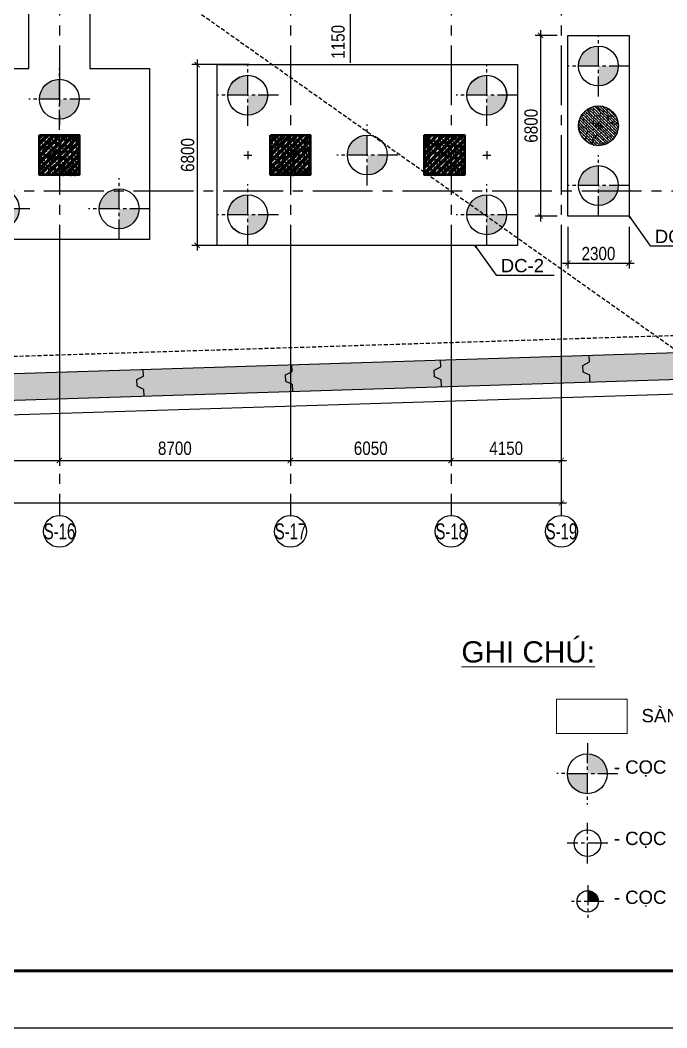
# Model space of a CAD drawing. Header units: millimetres. Extents: x -80883 to 1373228, y -532110 to 182357.
# Drawn here: x 753005 to 777356, y -366824 to -328901 of the extents above; entities that cross this region are included whole.
import ezdxf
from ezdxf.enums import TextEntityAlignment as Align
from ezdxf.xclip import XClip

# ---------------------------------------------------------------- set-up
doc = ezdxf.new("R2010")
doc.units = ezdxf.units.MM
doc.header["$LTSCALE"] = 100
doc.header["$XCLIPFRAME"] = 0
doc.header["$PDMODE"] = 32
doc.header["$PDSIZE"] = 2.5
for name, pattern in [('CENTER2', [1.125, 0.75, -0.125, 0.125, -0.125]), ('DASHED', [4.5, 3, -1.5]), ('HIDDEN', [0.375, 0.25, -0.125]), ('Xref_ST_MBDV Cot vach 30.7.2022$0$DASHDOT', [1, 0.5, -0.25, 0, -0.25])]:
    doc.linetypes.add(name, pattern=pattern)
for name, color, linetype in [('ccu11-Dim', 8, 'Continuous'), ('ccu11-Khuat', 9, 'DASHED'), ('ccu11-Manh', 8, 'Continuous'), ('ccu12-Hatch', 250, 'Continuous'), ('ccu12-Pile', 4, 'Continuous'), ('ccu12-Truc', 13, 'CENTER2'), ('KC-Betong', 6, 'Continuous'), ('KC2-CONCRETE', 7, 'Continuous'), ('KC2-DIM', 251, 'Continuous'), ('KCS_CENTER_POINT', 7, 'Continuous'), ('KCS_PILE', 8, 'HIDDEN'), ('KT-Dim', 8, 'Continuous'), ('Xref_ST_MBDV Cot vach 30.7.2022$0$Xref_ST_MBDV Cot vach 30.7.2022|Xref_ST_MBDV Cot vach 30.7.2022|Xref_ST_MBDV Cot vach 30.7.2022|Xref_ST_MBDV Cot vach 30.7.2022|A-CORE-OTLN', 2, 'Continuous'), ('Xref_ST_MBDV Cot vach 30.7.2022$0$Xref_ST_MBDV Cot vach 30.7.2022|Xref_ST_MBDV Cot vach 30.7.2022|Xref_ST_MBDV Cot vach 30.7.2022|Xref_ST_MBDV Cot vach 30.7.2022|A-WALL-PATT', 251, 'Continuous'), ('Xref_ST_MBDV Cot vach 30.7.2022$0$Xref_ST_MBDV Cot vach 30.7.2022|Xref_ST_MBDV Cot vach 30.7.2022|Xref_ST_MBDV Cot vach 30.7.2022|Xref_ST_MBDV Cot vach 30.7.2022|ccu12-Thay', 7, 'Continuous'), ('Xref_ST_MBDV Cot vach 30.7.2022$0$Xref_ST_MBDV Cot vach 30.7.2022|Xref_ST_MBDV Cot vach 30.7.2022|Xref_ST_MBDV Cot vach 30.7.2022|Xref_ST_MBDV Cot vach 30.7.2022|Site_plot line', 1, 'Xref_ST_MBDV Cot vach 30.7.2022$0$DASHDOT'), ('Xref_ST_MBDV Cot vach 30.7.2022|Xref_ST_MBDV Cot vach 30.7.2022|Xref_ST_MBDV Cot vach 30.7.2022|Xref_ST_MBDV Cot vach 30.7.2022|A-GRID-SYM', 50, 'Continuous')]:
    doc.layers.add(name, color=color, linetype=linetype)
for name, color, linetype, lineweight in [('ccu12-Tencaukien', 9, 'Continuous', 15), ('KT-Net cot vach', 6, 'Continuous', 50), ('KT-Net thay', 7, 'Continuous', 15)]:
    doc.layers.add(name, color=color, linetype=linetype, lineweight=lineweight)
doc.styles.add('Arial', font='arial.ttf', dxfattribs={"width": 0.7})
doc.styles.add('Arial Narrow', font='ARIALN.TTF')
doc.styles.add('HBA-Text', font='GOTHIC.TTF')
doc.dimstyles.new('ccu11-100x2', dxfattribs={"dimscale": 100, "dimtxt": 2.5, "dimasz": 1, "dimexe": 1, "dimexo": 2, "dimgap": 1, "dimtad": 1, "dimdec": 0, "dimlfac": 0.5, "dimrnd": 5, "dimdsep": 46, "dimtxsty": 'Arial', "dimblk": 'ARCHTICK', "dimcen": -1, "dimdle": 1, "dimclrd": 256, "dimclre": 256, "dimclrt": 31, "dimadec": 0, "dimazin": 2, "dimtfac": 0.1, "dimtdec": 0, "dimtmove": 0, "dimatfit": 1, "dimldrblk": 'ARCHTICK', "dimfxl": 1, "dimtvp": 0.833333, "dimtolj": 1, "dimtzin": 12, "dimarcsym": 0})
doc.dimstyles.new('ccu12-200', dxfattribs={"dimscale": 200, "dimtxt": 2.5, "dimasz": 1, "dimexe": 1, "dimexo": 2, "dimgap": 1, "dimtad": 1, "dimdec": 0, "dimrnd": 5, "dimdsep": 46, "dimtxsty": 'Arial Narrow', "dimblk": 'ARCHTICK', "dimcen": -1, "dimdle": 1, "dimclrd": 256, "dimclre": 256, "dimclrt": 3, "dimadec": 0, "dimazin": 2, "dimtfac": 0.1, "dimtdec": 0, "dimtmove": 0, "dimatfit": 1, "dimldrblk": 'ARCHTICK', "dimfxl": 1, "dimtvp": 0.833333, "dimtolj": 1, "dimtzin": 12, "dimarcsym": 0})
doc.dimstyles.new('CCU_1-300', dxfattribs={"dimscale": 200, "dimtxt": 2.5, "dimasz": 1, "dimexe": 1, "dimexo": 2, "dimgap": 0.5, "dimtad": 1, "dimdec": 0, "dimrnd": 5, "dimdsep": 46, "dimtxsty": 'Arial Narrow', "dimblk": 'ARCHTICK', "dimcen": -1, "dimdle": 1, "dimclrd": 256, "dimclre": 256, "dimclrt": 3, "dimadec": 0, "dimazin": 2, "dimtfac": 0.1, "dimtdec": 0, "dimtix": 1, "dimtmove": 2, "dimatfit": 1, "dimfxl": 1, "dimtvp": 0.833333, "dimtolj": 1, "dimtzin": 12, "dimarcsym": 0})

# ---------------------------------------------------------------- blocks, each defined once
blk = doc.blocks.new('Khung ten_A1', base_point=(-3406704, 253379))
at = {"layer": 'Defpoints', "color": 1}
blk.add_lwpolyline([(84100, 0), (84100, 59471), (0, 59471), (0, 0)], close=True, dxfattribs=at)
at = {"layer": 'KT-Net thay', "const_width": 60}
blk.add_lwpolyline([(2700, 1071), (83100, 1071), (83100, 58471), (2700, 58471)], close=True, dxfattribs=at)
blk = doc.blocks.new('Xref_ST_MBDV Cot vach 30.7.2022$0$Tuong Vay01-flat-1')
at = {"layer": 'Xref_ST_MBDV Cot vach 30.7.2022$0$Xref_ST_MBDV Cot vach 30.7.2022|Xref_ST_MBDV Cot vach 30.7.2022|Xref_ST_MBDV Cot vach 30.7.2022|Xref_ST_MBDV Cot vach 30.7.2022|A-WALL-PATT'}
h = blk.add_hatch(dxfattribs=at)
h.set_pattern_fill('ACET-2D-VATLIEU04', color=256, scale=50, pattern_type=2)
h.set_pattern_definition([(50, (-11139561.84, -1407213.45), (-225.902474, 189.5546825), [37.5, -412.5]), (355, (-11139561.84, -1407213.45), (32.127212, 367.215716), [30, -330]), (100.4514, (-11139531.95, -1407216.06), (-341.231527, -62.944187), [31.870095, -350.571056]), (46.1842, (-11139561.84, -1407113.45), (-319.180497, 306.252097), [56.25, -618.75]), (96.6356, (-11139517.37, -1407120.34), (-516.995922, -60.144022), [47.805144, -525.8565]), (351.1842, (-11139561.84, -1407113.45), (84.740774, 546.39543), [45, -495]), (21, (-11139511.84, -1407138.45), (-105.680822, 275.3079534), [37.5, -412.5]), (326, (-11139511.84, -1407138.45), (206.128805, 305.59852), [30, -330]), (71.4514, (-11139486.97, -1407155.22), (-328.963765, 110.380101), [31.870095, -350.571056]), (37.5, (-11139561.84, -1407213.45), (-78.1345294, 101.8269012), [0, -326, 0, -335, 0, -331.25]), (7.5, (-11139561.84, -1407213.45), (-23.2793464, 176.824191), [0, -191, 0, -318.5, 0, -126.25]), (327.5, (-11139673.34, -1407213.45), (71.9444175, 112.9301145), [0, -125, 0, -390, 0, -517.5000003]), (317.5, (-11139723.34, -1407213.45), (158.0205496, 172.449169), [0, -162.5, 0, -259, 0, -367.5]), (45, (-11139561.84, -1407213.45), (-150.260191, 150.260191), []), (45, (-11139561.84, -1407152.2), (-150.260191, 150.260191), [])])
h.paths.add_polyline_path([(-82665, -118500), (-81837, -121132), (-80903, -123728), (-79863, -126284), (-78720, -128795), (-77475, -131258), (-76131, -133667), (-74689, -136020), (-73153, -138312), (-71525, -140539), (-69807, -142699), (-68002, -144786), (-66114, -146798), (-64145, -148731), (-62100, -150582), (-59980, -152349), (-57790, -154027), (-55533, -155614), (-53213, -157109), (-50835, -158507), (-48401, -159807), (-45916, -161007), (-43385, -162104), (-40811, -163097), (-38198, -163985), (-35551, -164765), (-32875, -165436), (-30174, -165998), (-27451, -166448), (-24702, -166789), (-4397, -168938), (36420, -167648), (41836, -160719), (12445, -24368), (8473, -9249), (-4719, -5521), (-10557, -9947), (-34021, -27848), (-39777, -32009), (-41249, -35294), (-45787, -38574), (-49368, -38942), (-57644, -44924), (-59845, -46601), (-61969, -48362), (-64020, -50208), (-65993, -52137), (-67887, -54144), (-69696, -56226), (-71420, -58381), (-73054, -60604), (-74596, -62892), (-76043, -65242), (-77394, -67648), (-78645, -70107), (-79794, -72615), (-80841, -75168), (-81782, -77762), (-82617, -80392), (-83343, -83054), (-83961, -85743), (-84468, -88455), (-84865, -91186), (-85149, -93930), (-85321, -96684), (-85381, -99530), (-85329, -102201), (-85163, -104955), (-84886, -107701), (-84496, -110432), (-83996, -113146), (-83385, -115836)], flags=16)
h.paths.add_polyline_path([(-83625, -118781), (-82785, -121452), (-81837, -124086), (-80781, -126680), (-79621, -129228), (-78358, -131727), (-76994, -134172), (-75531, -136560), (-73973, -138886), (-72320, -141146), (-70577, -143337), (-68746, -145455), (-66829, -147497), (-64832, -149459), (-62755, -151337), (-60604, -153130), (-58382, -154833), (-56092, -156444), (-53738, -157960), (-51324, -159379), (-48854, -160699), (-46333, -161916), (-43764, -163030), (-41151, -164038), (-38500, -164938), (-35814, -165730), (-33098, -166411), (-30357, -166981), (-27595, -167438), (-24816, -167783), (-4434, -169940), (36920, -168633), (42913, -160966), (13418, -24135), (9295, -8442), (-4926, -4424), (-11163, -9151), (-34617, -27045), (-40580, -31355), (-42052, -34640), (-46156, -37607), (-49737, -37975), (-58240, -44121), (-60467, -45819), (-62623, -47605), (-64704, -49479), (-66707, -51435), (-68628, -53472), (-70465, -55586), (-72214, -57772), (-73872, -60029), (-75437, -62350), (-76905, -64734), (-78276, -67176), (-79545, -69672), (-80712, -72217), (-81774, -74808), (-82729, -77440), (-83576, -80109), (-84314, -82810), (-84940, -85539), (-85455, -88291), (-85857, -91062), (-86146, -93847), (-86321, -96642), (-86382, -99529), (-86328, -102241), (-86160, -105036), (-85879, -107821), (-85484, -110593), (-84976, -113347), (-84356, -116078)])
at = {"layer": 'Xref_ST_MBDV Cot vach 30.7.2022$0$Xref_ST_MBDV Cot vach 30.7.2022|Xref_ST_MBDV Cot vach 30.7.2022|Xref_ST_MBDV Cot vach 30.7.2022|Xref_ST_MBDV Cot vach 30.7.2022|A-CORE-OTLN', "color": 6}
for points in [[(-38500, -164938), (-35814, -165730), (-33098, -166411), (-30357, -166981), (-27595, -167438), (-24816, -167783), (-4434, -169940), (36920, -168633), (42913, -160966), (13418, -24135)], [(-38198, -163985), (-35551, -164765), (-32875, -165436), (-30174, -165998), (-27451, -166448), (-24702, -166789), (-4397, -168938), (36420, -167648), (41836, -160719), (12445, -24368)]]:
    blk.add_lwpolyline(points, dxfattribs=at)
at = {"layer": 'Xref_ST_MBDV Cot vach 30.7.2022$0$Xref_ST_MBDV Cot vach 30.7.2022|Xref_ST_MBDV Cot vach 30.7.2022|Xref_ST_MBDV Cot vach 30.7.2022|Xref_ST_MBDV Cot vach 30.7.2022|ccu12-Thay', "ltscale": 10}
for points in [[(26351, -168967), (26343, -168717), (26089, -168600), (26081, -168350), (26327, -168217), (26319, -167967)], [(31948, -168790), (31940, -168540), (31686, -168423), (31678, -168173), (31924, -168040), (31917, -167791)], [(15156, -169321), (15149, -169071), (14895, -168954), (14887, -168704), (15133, -168571), (15125, -168321)], [(20754, -169144), (20746, -168894), (20492, -168777), (20484, -168527), (20730, -168394), (20722, -168144)]]:
    blk.add_lwpolyline(points, dxfattribs=at)
at = {"layer": 'Xref_ST_MBDV Cot vach 30.7.2022$0$Xref_ST_MBDV Cot vach 30.7.2022|Xref_ST_MBDV Cot vach 30.7.2022|Xref_ST_MBDV Cot vach 30.7.2022|Xref_ST_MBDV Cot vach 30.7.2022|Site_plot line', "ltscale": 5000}
blk.add_line((-4454, -170491), (37194, -169175), dxfattribs=at)
blk = doc.blocks.new('GRID-SYM-flat-73')
at = {"layer": 'Xref_ST_MBDV Cot vach 30.7.2022|Xref_ST_MBDV Cot vach 30.7.2022|Xref_ST_MBDV Cot vach 30.7.2022|Xref_ST_MBDV Cot vach 30.7.2022|A-GRID-SYM'}
blk.add_circle((0, 0, 0), 900, dxfattribs=at)
at = {"layer": 'Xref_ST_MBDV Cot vach 30.7.2022|Xref_ST_MBDV Cot vach 30.7.2022|Xref_ST_MBDV Cot vach 30.7.2022|Xref_ST_MBDV Cot vach 30.7.2022|A-GRID-SYM', "style": 'HBA-Text'}
blk.add_attdef('GRID', text='', height=900, rotation=359.6303, dxfattribs=at).set_placement((0, 0, 0), align=Align.MIDDLE_CENTER)
blk = doc.blocks.new('_ARCHTICK')
at = {"color": 0, "linetype": 'ByBlock', "const_width": 0.15}
blk.add_lwpolyline([(-0.5, -0.5), (0.5, 0.5)], dxfattribs=at)
blk = doc.blocks.new('*D1097')
at = {"layer": 'Defpoints', "color": 0, "transparency": 16777216}
for p in [(362499, -94047), (409199, -94047), (409199, -103941)]:
    blk.add_point(p, dxfattribs=at)
at = {"layer": 'KT-Dim', "lineweight": -2, "transparency": 16777216}
for p, q in [((362499, -94447), (362499, -104141)), ((409199, -94447), (409199, -104141)), ((362299, -103941), (409399, -103941))]:
    blk.add_line(p, q, dxfattribs=at)
at = {"layer": 'KT-Dim', "lineweight": -2, "transparency": 16777216, "xscale": 200, "yscale": 200, "zscale": 200, "rotation": 180}
blk.add_blockref('_ARCHTICK', (362499, -103941), dxfattribs=at)
at = {"layer": 'KT-Dim', "lineweight": -2, "transparency": 16777216, "xscale": 200, "yscale": 200, "zscale": 200}
blk.add_blockref('_ARCHTICK', (409199, -103941), dxfattribs=at)
at = {"layer": 'KT-Dim', "color": 3, "transparency": 16777216, "insert": (385849, -103485), "char_height": 500, "attachment_point": 5, "style": 'Arial Narrow'}
blk.add_mtext('\\A1;46700', dxfattribs=at)
blk = doc.blocks.new('*D1083')
at = {"layer": 'Defpoints', "color": 0, "transparency": 16777216}
for p in [(381599, -94047), (390299, -94047), (390299, -102341)]:
    blk.add_point(p, dxfattribs=at)
at = {"layer": 'KT-Dim', "lineweight": -2, "transparency": 16777216}
for p, q in [((381599, -94447), (381599, -102541)), ((390299, -94447), (390299, -102541)), ((381399, -102341), (390499, -102341))]:
    blk.add_line(p, q, dxfattribs=at)
at = {"layer": 'KT-Dim', "lineweight": -2, "transparency": 16777216, "xscale": 200, "yscale": 200, "zscale": 200, "rotation": 180}
blk.add_blockref('_ARCHTICK', (381599, -102341), dxfattribs=at)
at = {"layer": 'KT-Dim', "lineweight": -2, "transparency": 16777216, "xscale": 200, "yscale": 200, "zscale": 200}
blk.add_blockref('_ARCHTICK', (390299, -102341), dxfattribs=at)
at = {"layer": 'KT-Dim', "color": 3, "transparency": 16777216, "insert": (385949, -101885), "char_height": 500, "attachment_point": 5, "style": 'Arial Narrow'}
blk.add_mtext('\\A1;8700', dxfattribs=at)
blk = doc.blocks.new('*D1084')
at = {"layer": 'Defpoints', "color": 0, "transparency": 16777216}
for p in [(390299, -94047), (398999, -94047), (398999, -102341)]:
    blk.add_point(p, dxfattribs=at)
at = {"layer": 'KT-Dim', "lineweight": -2, "transparency": 16777216}
for p, q in [((390299, -94447), (390299, -102541)), ((398999, -94447), (398999, -102541)), ((390099, -102341), (399199, -102341))]:
    blk.add_line(p, q, dxfattribs=at)
at = {"layer": 'KT-Dim', "lineweight": -2, "transparency": 16777216, "xscale": 200, "yscale": 200, "zscale": 200, "rotation": 180}
blk.add_blockref('_ARCHTICK', (390299, -102341), dxfattribs=at)
at = {"layer": 'KT-Dim', "lineweight": -2, "transparency": 16777216, "xscale": 200, "yscale": 200, "zscale": 200}
blk.add_blockref('_ARCHTICK', (398999, -102341), dxfattribs=at)
at = {"layer": 'KT-Dim', "color": 3, "transparency": 16777216, "insert": (394649, -101885), "char_height": 500, "attachment_point": 5, "style": 'Arial Narrow'}
blk.add_mtext('\\A1;8700', dxfattribs=at)
blk = doc.blocks.new('*D1085')
at = {"layer": 'Defpoints', "color": 0, "transparency": 16777216}
for p in [(398999, -94047), (405049, -94095), (405049, -102341)]:
    blk.add_point(p, dxfattribs=at)
at = {"layer": 'KT-Dim', "lineweight": -2, "transparency": 16777216}
for p, q in [((398999, -94447), (398999, -102541)), ((405049, -94495), (405049, -102541)), ((398799, -102341), (405249, -102341))]:
    blk.add_line(p, q, dxfattribs=at)
at = {"layer": 'KT-Dim', "lineweight": -2, "transparency": 16777216, "xscale": 200, "yscale": 200, "zscale": 200, "rotation": 180}
blk.add_blockref('_ARCHTICK', (398999, -102341), dxfattribs=at)
at = {"layer": 'KT-Dim', "lineweight": -2, "transparency": 16777216, "xscale": 200, "yscale": 200, "zscale": 200}
blk.add_blockref('_ARCHTICK', (405049, -102341), dxfattribs=at)
at = {"layer": 'KT-Dim', "color": 3, "transparency": 16777216, "insert": (402024, -101885), "char_height": 500, "attachment_point": 5, "style": 'Arial Narrow'}
blk.add_mtext('\\A1;6050', dxfattribs=at)
blk = doc.blocks.new('*D1086')
at = {"layer": 'Defpoints', "color": 0, "transparency": 16777216}
for p in [(405049, -94095), (409199, -94095), (409199, -102341)]:
    blk.add_point(p, dxfattribs=at)
at = {"layer": 'KT-Dim', "lineweight": -2, "transparency": 16777216}
for p, q in [((405049, -94495), (405049, -102541)), ((409199, -94495), (409199, -102541)), ((404849, -102341), (409399, -102341))]:
    blk.add_line(p, q, dxfattribs=at)
at = {"layer": 'KT-Dim', "lineweight": -2, "transparency": 16777216, "xscale": 200, "yscale": 200, "zscale": 200, "rotation": 180}
blk.add_blockref('_ARCHTICK', (405049, -102341), dxfattribs=at)
at = {"layer": 'KT-Dim', "lineweight": -2, "transparency": 16777216, "xscale": 200, "yscale": 200, "zscale": 200}
blk.add_blockref('_ARCHTICK', (409199, -102341), dxfattribs=at)
at = {"layer": 'KT-Dim', "color": 3, "transparency": 16777216, "insert": (407124, -101885), "char_height": 500, "attachment_point": 5, "style": 'Arial Narrow'}
blk.add_mtext('\\A1;4150', dxfattribs=at)
blk = doc.blocks.new('*U151')
h = blk.add_hatch()
h.set_pattern_fill('VATLIEU04', color=250, scale=40, style=0, pattern_type=2)
h.set_pattern_definition([(50, (550, -550), (286.904, -25.1), [30, -330]), (355, (550, -550), (-55.5, 300.877), [24, -264]), (100.451, (573.9, -552.1), (231.404, 275.776), [25.496, -280.457]), (46.184, (550, -470), (426.9, -66.21), [45, -495]), (96.636, (585.57, -475.5), (373.87, 389.65), [38.24, -420.69]), (351.184, (550, -470), (373.86, 389.65), [36, -396]), (21, (590, -490), (238.763, -161.048), [30, -330]), (326, (590, -490), (97.326, 290.06), [24, -264]), (71.451, (609.9, -503.42), (336.09, 129.01), [25.496, -280.457]), (37.5, (550, -550), (4.864, 133.1575), [0, -260.8, 0, -268, 0, -265]), (7.5, (550, -550), (105.228, 157.765), [0, -152.8, 0, -254.8, 0, -101]), (327.5, (460.8, -550), (213.529, -9.022), [0, -100, 0, -312, 0, -414]), (317.5, (420.8, -550), (233.274, 40.042), [0, -130, 0, -207.2, 0, -294]), (45, (550, -550), (-120.208, 120.208), []), (45, (550, -501), (-120.208, 120.208), [])])
h.paths.add_polyline_path([(-475, 475), (1025, 475), (1025, -1025), (-475, -1025)])
at = {"color": 6, "ltscale": 0.25}
blk.add_lwpolyline([(-475, 475), (1025, 475), (1025, -1025), (-475, -1025)], close=True, dxfattribs=at)
at = {"layer": 'Defpoints', "linetype": 'ByBlock', "ltscale": 30}
for p, q in [((1025, 475), (-475, -1025)), ((-475, 475), (1025, -1025))]:
    blk.add_line(p, q, dxfattribs=at)
blk = doc.blocks.new('MBDV-B1-T1-PN')
at = {"layer": 'ccu12-Hatch', "ltscale": 0.5}
h = blk.add_hatch(dxfattribs=at)
h.set_pattern_fill('BETONG', color=256, scale=50, angle=90, pattern_type=2)
h.set_pattern_definition([(90, (-625896.84, 300674.6), (-259.80762, 2e-14), [6.25, -143.75]), (90, (-625907.66, 300674.6), (-259.80762, 2e-14), [6.25, -143.75]), (210, (-625896.84, 300674.6), (129.90381, -225), [6.25, -143.75]), (210, (-625902.25, 300683.97), (129.90381, -225), [6.25, -143.75]), (90, (-626026.74, 300749.6), (-259.80762, 2e-14), [6.25, -143.75]), (90, (-626037.57, 300749.6), (-259.80762, 2e-14), [6.25, -143.75]), (210, (-626026.74, 300749.6), (129.90381, -225), [6.25, -143.75]), (210, (-626032.15, 300758.97), (129.90381, -225), [6.25, -143.75]), (150, (-625896.84, 300680.85), (-129.90381, -225), [6.25, -143.75]), (150, (-625902.25, 300671.47), (-129.90381, -225), [6.25, -143.75]), (150, (-625766.93, 300755.85), (-129.90381, -225), [6.25, -143.75]), (150, (-625772.35, 300746.47), (-129.90381, -225), [6.25, -143.75]), (135, (-625896.84, 300674.595), (-53.0330086, -53.0330086), []), (140, (-625896.84, 300674.6), (31.37607, 358.63009), [37.5, -412.5]), (85, (-625896.84, 300674.6), (-376.09607, -69.37567), [30, -330]), (190.4514, (-625894.22, 300704.48), (-344.71977, 289.25469), [31.8701, -350.57106]), (136.1842, (-625996.84, 300674.6), (82.7595, 533.62052), [56.25, -618.75]), (186.6356, (-625989.94, 300719.06), (-487.05894, 467.33135), [47.80514, -525.8565]), (81.1842, (-625996.84, 300674.6), (-487.0593, 467.33097), [45, -495]), (111, (-625971.84, 300724.6), (201.30945, 298.45353), [37.5, -412.5]), (56, (-625971.84, 300724.6), (-362.57502, 121.65767), [30, -330]), (161.4514, (-625955.06, 300749.47), (-161.26525, 420.11131), [31.8701, -350.57106]), (127.5, (-625896.84, 300674.6), (-166.446927, 6.079928), [0, -326, 0, -335, 0, -331.25]), (97.5, (-625896.84, 300674.6), (-197.205856, 131.53477), [0, -191, 0, -318.5, 0, -126.25]), (57.5, (-625896.84, 300563.1), (11.277436, 266.911218), [0, -125, 0, -390, 0, -517.5]), (47.5, (-625896.84, 300513.1), (-50.05249, 291.593085), [0, -162.5, 0, -259, 0, -367.5])])
edge = h.paths.add_edge_path()
edge.add_arc((101637, -32127), 750, 0, 360)
at = {"layer": 'KC-Betong', "ltscale": 0.5}
blk.add_circle((101637, -32127, 0), 750, dxfattribs=at)
at = {"layer": 'KT-Net cot vach'}
for p in [(81062, -32952, 0), (89762, -32952), (95562, -32952)]:
    blk.add_blockref('*U151', p, dxfattribs=at)
blk = doc.blocks.new('*D746')
at = {"layer": 'Defpoints', "color": 0, "transparency": 16777216}
for p in [(762031, -330576), (759669, -337376), (762031, -337376)]:
    blk.add_point(p, dxfattribs=at)
at = {"layer": 'KC2-DIM', "lineweight": -2, "transparency": 16777216}
for p, q in [((761631, -330576), (759469, -330576)), ((759669, -330376), (759669, -337576)), ((761631, -337376), (759469, -337376))]:
    blk.add_line(p, q, dxfattribs=at)
at = {"layer": 'KC2-DIM', "lineweight": -2, "transparency": 16777216, "xscale": 200, "yscale": 200, "zscale": 200}
for p, rotation in [((759669, -330576), 90), ((759669, -337376), 270)]:
    blk.add_blockref('_ARCHTICK', p, dxfattribs=dict(at, rotation=rotation))
at = {"layer": 'KC2-DIM', "color": 3, "transparency": 16777216, "insert": (759314, -333976), "char_height": 500, "attachment_point": 5, "rotation": 90, "style": 'Arial Narrow'}
blk.add_mtext('\\A1;6800', dxfattribs=at)
blk = doc.blocks.new('D1500.')
at = {"layer": 'ccu12-Hatch', "ltscale": 0.5}
h = blk.add_hatch(color=256, dxfattribs=at)
h.dxf.hatch_style = 1
h.paths.add_polyline_path([(750, 0, 0.414214), (0, 750), (0, 0)])
h.paths.add_polyline_path([(0, 0), (-750, 0, 0.414214), (0, -750)])
at = {"layer": 'ccu12-Pile', "color": 13, "linetype": 'CENTER2', "ltscale": 10}
for p, q in [((0, 1150), (0, -1150)), ((1150, 0), (-1150, 0))]:
    blk.add_line(p, q, dxfattribs=at)
at = {"layer": 'ccu12-Pile', "ltscale": 0.5}
blk.add_circle((0, 0), 750, dxfattribs=at)
blk = doc.blocks.new('D1500')
at = {"layer": 'ccu12-Pile', "rotation": 270}
blk.add_blockref('D1500.', (-4, 0), dxfattribs=at)
blk = doc.blocks.new('MBDV-COC-PN')
at = {"layer": 'KCS_CENTER_POINT'}
for p, q in [((101487, -32127), (101787, -32127)), ((101637, -31977), (101637, -32277)), ((88283, -33227), (88583, -33227)), ((88433, -33077), (88433, -33377)), ((97283, -33227), (97583, -33227)), ((97433, -33077), (97433, -33377))]:
    blk.add_line(p, q, dxfattribs=at)
at = {"layer": 'KCS_PILE'}
for p in [(101637, -29877), (88433, -30977), (88437, -30977), (97433, -30977), (97437, -30977), (81341, -31127), (92937, -33227), (101637, -34377), (79083, -35252), (83591, -35252), (88433, -35477), (88437, -35477), (97433, -35477)]:
    blk.add_blockref('D1500', p, dxfattribs=at)
blk = doc.blocks.new('D800.')
at = {"layer": 'ccu12-Pile', "ltscale": 0.5}
h = blk.add_hatch(color=250, dxfattribs=at)
h.dxf.hatch_style = 1
h.paths.add_polyline_path([(0, 0), (400, 0, 0.414214), (0, 400)])
at = {"layer": 'ccu12-Pile', "color": 13, "linetype": 'CENTER2', "ltscale": 10}
for p, q in [((0, 613), (0, -613)), ((613, 0), (-613, 0))]:
    blk.add_line(p, q, dxfattribs=at)
at = {"layer": 'ccu12-Pile', "ltscale": 0.5}
blk.add_circle((0, 0), 400, dxfattribs=at)
blk = doc.blocks.new('D1000.')
at = {"layer": 'ccu12-Pile', "color": 13, "linetype": 'CENTER2', "ltscale": 10}
for p, q in [((0, 767), (0, -767)), ((767, 0), (-767, 0))]:
    blk.add_line(p, q, dxfattribs=at)
at = {"layer": 'ccu12-Pile', "ltscale": 0.5}
blk.add_circle((0, 0), 500, dxfattribs=at)
blk = doc.blocks.new('D1000')
at = {"layer": 'ccu12-Pile', "extrusion": (1.6566e-08, 2.33795e-08, 1), "rotation": 270.3251979946007}
blk.add_blockref('D1000.', (0, 0), dxfattribs=at)
blk = doc.blocks.new('*D1336')
at = {"layer": 'Defpoints', "color": 0, "ltscale": 0.5, "transparency": 16777216}
for p in [(763652, -327376), (763870, -328526), (765433, -328526)]:
    blk.add_point(p, dxfattribs=at)
at = {"layer": 'KC2-DIM', "lineweight": -2, "ltscale": 0.5, "transparency": 16777216}
for p, q in [((765433, -327376), (765433, -327176)), ((764052, -327376), (765633, -327376)), ((765433, -327376), (765433, -328526)), ((764270, -328526), (765633, -328526)), ((765433, -328526), (765433, -330511))]:
    blk.add_line(p, q, dxfattribs=at)
at = {"layer": 'KC2-DIM', "lineweight": -2, "ltscale": 0.5, "transparency": 16777216, "xscale": 200, "yscale": 200, "zscale": 200}
for p, rotation in [((765433, -327376), 270), ((765433, -328526), 90)]:
    blk.add_blockref('_ARCHTICK', p, dxfattribs=dict(at, rotation=rotation))
at = {"layer": 'KC2-DIM', "color": 3, "ltscale": 0.5, "transparency": 16777216, "insert": (764978, -329718), "char_height": 500, "attachment_point": 5, "rotation": 90, "style": 'Arial Narrow', "bg_fill": 3, "box_fill_scale": 1.1, "bg_fill_color": 256, "bg_fill_true_color": 13158600, "bg_fill_transparency": 0}
blk.add_mtext('\\A1;1150', dxfattribs=at)
blk = doc.blocks.new('*D1340')
at = {"layer": 'Defpoints', "color": 0, "transparency": 16777216}
for p in [(773631, -329476), (772600, -336276), (773631, -336276)]:
    blk.add_point(p, dxfattribs=at)
at = {"layer": 'KC2-DIM', "lineweight": -2, "transparency": 16777216}
for p, q in [((773231, -329476), (772400, -329476)), ((772600, -329276), (772600, -336476)), ((773231, -336276), (772400, -336276))]:
    blk.add_line(p, q, dxfattribs=at)
at = {"layer": 'KC2-DIM', "lineweight": -2, "transparency": 16777216, "xscale": 200, "yscale": 200, "zscale": 200}
for p, rotation in [((772600, -329476), 90), ((772600, -336276), 270)]:
    blk.add_blockref('_ARCHTICK', p, dxfattribs=dict(at, rotation=rotation))
at = {"layer": 'KC2-DIM', "color": 3, "transparency": 16777216, "insert": (772245, -332876), "char_height": 500, "attachment_point": 5, "rotation": 90, "style": 'Arial Narrow'}
blk.add_mtext('\\A1;6800', dxfattribs=at)
blk = doc.blocks.new('*D1341')
at = {"layer": 'Defpoints', "color": 0, "transparency": 16777216}
for p in [(773631, -336276), (775931, -336276), (775931, -338044)]:
    blk.add_point(p, dxfattribs=at)
at = {"layer": 'KC2-DIM', "lineweight": -2, "transparency": 16777216}
for p, q in [((773631, -336676), (773631, -338244)), ((775931, -336676), (775931, -338244)), ((773431, -338044), (776131, -338044))]:
    blk.add_line(p, q, dxfattribs=at)
at = {"layer": 'KC2-DIM', "lineweight": -2, "transparency": 16777216, "xscale": 200, "yscale": 200, "zscale": 200, "rotation": 180}
blk.add_blockref('_ARCHTICK', (773631, -338044), dxfattribs=at)
at = {"layer": 'KC2-DIM', "lineweight": -2, "transparency": 16777216, "xscale": 200, "yscale": 200, "zscale": 200}
blk.add_blockref('_ARCHTICK', (775931, -338044), dxfattribs=at)
at = {"layer": 'KC2-DIM', "color": 3, "transparency": 16777216, "insert": (774781, -337688), "char_height": 500, "attachment_point": 5, "style": 'Arial Narrow'}
blk.add_mtext('\\A1;2300', dxfattribs=at)
blk = doc.blocks.new('Grid-ST-flat-3')
at = {"layer": 'ccu12-Truc', "ltscale": 30}
for p, q in [((390299.4, -66474.8), (390299.4, -104409.6)), ((398999.4, -66474.8), (398999.4, -104409.6)), ((405049.4, -66474.8), (405049.4, -104409.6)), ((409199.4, -66474.8), (409199.4, -104409.6)), ((366096.2, -92196.3), (425824, -92196.3))]:
    blk.add_line(p, q, dxfattribs=at)
at = {"layer": 'KT-Dim'}
ref = blk.add_blockref('GRID-SYM-flat-73', (390304.2, -105009.6), dxfattribs=dict(at, xscale=0.6666666666666665, yscale=0.6666666666666665, zscale=0.6666666666666665, rotation=0.325197994598278))
ref.add_attrib('GRID', 'S-16', dxfattribs={"layer": 'Xref_ST_MBDV Cot vach 30.7.2022|Xref_ST_MBDV Cot vach 30.7.2022|Xref_ST_MBDV Cot vach 30.7.2022|Xref_ST_MBDV Cot vach 30.7.2022|A-GRID-SYM', "height": 600, "style": 'HBA-Text', "width": 0.7}).set_placement((390304.2, -105009.6, 0), align=Align.MIDDLE_CENTER)
ref = blk.add_blockref('GRID-SYM-flat-73', (399004.2, -105009.6), dxfattribs=dict(at, xscale=0.6666666666666665, yscale=0.6666666666666665, zscale=0.6666666666666665, rotation=0.325197994598278))
ref.add_attrib('GRID', 'S-17', dxfattribs={"layer": 'Xref_ST_MBDV Cot vach 30.7.2022|Xref_ST_MBDV Cot vach 30.7.2022|Xref_ST_MBDV Cot vach 30.7.2022|Xref_ST_MBDV Cot vach 30.7.2022|A-GRID-SYM', "height": 600, "style": 'HBA-Text', "width": 0.7}).set_placement((399004.2, -105009.6, 0), align=Align.MIDDLE_CENTER)
ref = blk.add_blockref('GRID-SYM-flat-73', (405054.2, -105009.6), dxfattribs=dict(at, xscale=0.6666666666666665, yscale=0.6666666666666665, zscale=0.6666666666666665, rotation=0.325197994598278))
ref.add_attrib('GRID', 'S-18', dxfattribs={"layer": 'Xref_ST_MBDV Cot vach 30.7.2022|Xref_ST_MBDV Cot vach 30.7.2022|Xref_ST_MBDV Cot vach 30.7.2022|Xref_ST_MBDV Cot vach 30.7.2022|A-GRID-SYM', "height": 600, "style": 'HBA-Text', "width": 0.7}).set_placement((405054.2, -105009.6, 0), align=Align.MIDDLE_CENTER)
ref = blk.add_blockref('GRID-SYM-flat-73', (409204.2, -105009.6), dxfattribs=dict(at, xscale=0.6666666666666665, yscale=0.6666666666666665, zscale=0.6666666666666665, rotation=0.325197994598278))
ref.add_attrib('GRID', 'S-19', dxfattribs={"layer": 'Xref_ST_MBDV Cot vach 30.7.2022|Xref_ST_MBDV Cot vach 30.7.2022|Xref_ST_MBDV Cot vach 30.7.2022|Xref_ST_MBDV Cot vach 30.7.2022|A-GRID-SYM', "height": 600, "style": 'HBA-Text', "width": 0.7}).set_placement((409204.2, -105009.6, 0), align=Align.MIDDLE_CENTER)
for base, p1, p2, picture, middle in [((409199.4, -103940.5), (362499.4, -94047.1), (409199.4, -94047.1), '*D1097', (385849.4, -103485.2)), ((390299.4, -102340.5), (381599.4, -94047.1), (390299.4, -94047.1), '*D1083', (385949.4, -101885.2)), ((398999.4, -102340.5), (390299.4, -94047.1), (398999.4, -94047.1), '*D1084', (394649.4, -101885.2)), ((405049.4, -102340.5), (398999.4, -94047.1), (405049.4, -94094.7), '*D1085', (402024.4, -101885.2)), ((409199.4, -102340.5), (405049.4, -94094.7), (409199.4, -94094.7), '*D1086', (407124.4, -101885.2))]:
    dim = blk.add_linear_dim(base=base, p1=p1, p2=p2, dimstyle='ccu12-200', dxfattribs=at)
    dim.commit()
    dim.dimension.update_dxf_attribs({"geometry": picture, "text_midpoint": middle})

msp = doc.modelspace()

# ---------------------------------------------------------------- linework, layer by layer
at = {"ltscale": 0.5}
msp.add_lwpolyline([(753331.4, -319476.1), (751072.9, -319476.1), (751072.9, -313051.1), (757881.4, -313051.1), (757881.4, -319476.1), (755631.4, -319476.1), (755631.4, -330726), (757881.4, -330726), (757881.4, -337151), (751072.9, -337151), (751072.9, -330726), (753331.4, -330726)], close=True, dxfattribs=at)
at = {"layer": 'ccu11-Khuat', "ltscale": 0.5}
msp.add_lwpolyline([(704512.2, -337089.7), (707133.4, -337862.2), (709783.9, -338527.1), (712459.4, -339083.3), (715155.3, -339529.9), (717885.9, -339868.4), (738140.9, -342012), (778608.9, -340733), (783650.6, -334282.9), (765458.3, -249885.7)], dxfattribs=at)
at = {"layer": 'ccu12-Tencaukien', "color": 0, "ltscale": 20}
msp.add_lwpolyline([(773195.5, -354454.5), (775855.5, -354454.5), (775855.5, -355744.5), (773195.5, -355744.5)], close=True, dxfattribs=at)
at = {"layer": 'KC2-CONCRETE'}
for points in [[(773631.4, -329476.1), (775931.4, -329476.1), (775931.4, -336276.1), (773631.4, -336276.1)], [(760427.1, -330576.1), (771727.1, -330576.1), (771727.1, -337376.1), (760427.1, -337376.1)]]:
    msp.add_lwpolyline(points, close=True, dxfattribs=at)
at = {"layer": 'KC2-DIM', "ltscale": 0.5}
msp.add_circle((774781.4, -332876.1), 750, dxfattribs=at)

# ---------------------------------------------------------------- block references
ref = msp.add_blockref('Xref_ST_MBDV Cot vach 30.7.2022$0$Tuong Vay01-flat-1', (742513.6, -173724.8))
XClip(ref).set_block_clipping_path([(-91541.6736345236, -190955.6682973447), (52438.3255017358, -76158.0499385341)])
msp.add_blockref('Grid-ST-flat-3', (364182, -243129.8))
at = {"layer": 'ccu11-Dim', "xscale": 2.000000000621877, "yscale": 2.000000000621877, "zscale": 2.000000000621877}
msp.add_blockref('Khung ten_A1', (-6167836.4, 139934.6), dxfattribs=at)
at = {"layer": 'ccu11-Manh'}
msp.add_blockref('MBDV-B1-T1-PN', (673144.6, -300749.5), dxfattribs=at)
at = {"layer": 'ccu12-Pile'}
msp.add_blockref('D800.', (774375.8, -362064.9), dxfattribs=at)
at = {"layer": 'KC2-DIM'}
msp.add_blockref('MBDV-COC-PN', (673144.6, -300749.5), dxfattribs=at)
at = {"layer": 'KCS_PILE', "rotation": 89.67480200540172}
msp.add_blockref('D1500', (774359.2, -357259.3), dxfattribs=at)
at = {"layer": 'KCS_PILE'}
msp.add_blockref('D1000', (774366.9, -359874.9), dxfattribs=at)

# ---------------------------------------------------------------- texts
at = {"layer": 'ccu12-Tencaukien', "color": 31, "style": 'Arial'}
for s, p in [('DC-2', (776901.8, -337289)), ('DC-2', (771101.8, -338389)), ('SÀN HẦM DÀY 700mm', (776404, -355324.5)), ('- CỌC D1500, [P] = 2500T', (775359.2, -357259.3)), ('- CỌC D1000, [P] = 1100T', (775359.2, -359944.7)), ('- CỌC D800, [P] = 680T', (775359.2, -362159.7))]:
    msp.add_text(s, height=500, dxfattribs=at).set_placement(p)
msp.add_text('%%uGHI CHÚ:', height=800, dxfattribs=at).set_placement((772135.1, -353075), align=Align.CENTER)

# ---------------------------------------------------------------- dimensions: what is measured, and where the dimension line sits
at = {"layer": 'KC2-DIM'}
for base, p1, p2, picture, middle in [((772600.3, -336276.1), (773631.4, -329476.1), (773631.4, -336276.1), '*D1340', (772245, -332876.1)), ((759668.9, -337376.1), (762031.4, -330576.1), (762031.4, -337376.1), '*D746', (759313.6, -333976.1))]:
    dim = msp.add_linear_dim(base=base, p1=p1, p2=p2, angle=90, dimstyle='CCU_1-300', dxfattribs=at)
    dim.commit()
    dim.dimension.update_dxf_attribs({"geometry": picture, "text_midpoint": middle})
dim = msp.add_linear_dim(base=(775931.4, -338043.5), p1=(773631.4, -336276.1), p2=(775931.4, -336276.1), dimstyle='CCU_1-300', dxfattribs=at)
dim.commit()
dim.dimension.update_dxf_attribs({"geometry": '*D1341', "text_midpoint": (774781.4, -337688.2)})

# ---------------------------------------------------------------- leaders
for points in [[(775931.4, -336276.1), (776729.3, -337398.2), (778910.5, -337398.2)], [(770131.4, -337376.1), (770929.3, -338498.2), (773110.5, -338498.2)]]:
    msp.add_leader(points, dimstyle='ccu11-100x2', override={"dimgap": 1, "dimtad": 0, "dimldrblk": 'Open'}, dxfattribs=at)

# ---------------------------------------------------------------- next in the draw order: dimensions: what is measured, and where the dimension line sits
at = {"layer": 'KC2-DIM', "ltscale": 0.5}
dim = msp.add_linear_dim(base=(765433.5, -328526.1), p1=(763652.2, -327376.1), p2=(763869.7, -328526.1), angle=90, dimstyle='ccu12-200', override={"dimfxl": 150, "dimtfill": 1}, dxfattribs=at)
dim.commit()
dim.dimension.update_dxf_attribs({"geometry": '*D1336', "text_midpoint": (764978.2, -329718.3)})

# ---------------------------------------------------------------- next in the draw order: linework, layer by layer
at = {"layer": 'ccu11-Khuat', "ltscale": 0.5}
msp.add_line((645571.9, -247882.9), (813771.9, -366824.3), dxfattribs=at)

doc.saveas('drawing.dxf')
